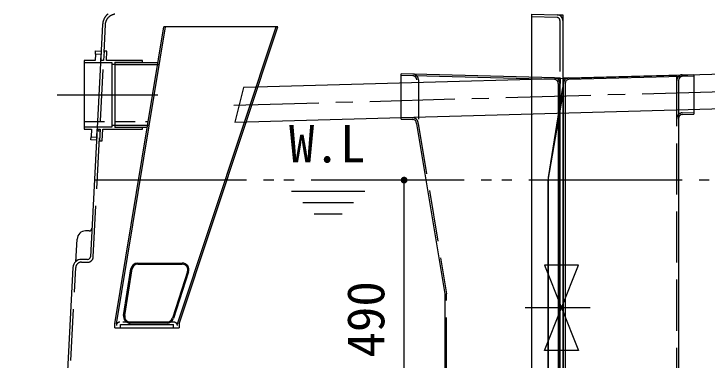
# Model space of a CAD drawing. Units: millimetres, scale not verified. Extents: x -8910 to 8910, y -6308 to 6308.
# Drawn here: x -6240 to -5017, y -2262 to -1653 of the extents above; entities that cross this region are included whole.
import ezdxf
from ezdxf.enums import TextEntityAlignment as Align

# ---------------------------------------------------------------- set-up
doc = ezdxf.new("R2010")
doc.units = ezdxf.units.MM
doc.header["$LTSCALE"] = 30
for name, pattern in [('CHAIN1', [8, 5, -1, 1, -1]), ('CHAIN2', [12, 9, -1, 1, -1]), ('DASHED1', [1.8, 1.2, -0.6]), ('DASHED3', [4, 3, -1]), ('DOUBLE_CHAIN2', [12.8, 9, -1, 0.6, -0.6, 0.6, -1])]:
    doc.linetypes.add(name, pattern=pattern)
for name, color, linetype, lineweight in [('0-0_製作', 5, 'Continuous', 25), ('0-1_躯体', 3, 'Continuous', 25), ('0-3_空気管', 3, 'Continuous', 25), ('0-5_寸法', 92, 'Continuous', 25), ('0-6_09', 3, 'Continuous', 25), ('0-7_文字', 7, 'Continuous', 25), ('0-8_水管', 3, 'Continuous', 25), ('0-9_0A', 3, 'Continuous', 25), ('0-A_A-6_SUNPO', 4, 'Continuous', 25), ('0-B_0D', 3, 'Continuous', 25)]:
    doc.layers.add(name, color=color, linetype=linetype, lineweight=lineweight)
doc.styles.add('ＭＳ ゴシック', font='')
doc.styles.get('ＭＳ ゴシック').set_extended_font_data('MS Gothic')

msp = doc.modelspace()

# ---------------------------------------------------------------- linework, layer by layer
at = {"layer": '0-0_製作', "color": 3, "linetype": 'CHAIN2'}
msp.add_line((-6163.33, -1795.48), (-5986.07, -1795.48), dxfattribs=at)
at = {"layer": '0-0_製作', "color": 3, "linetype": 'DASHED1'}
msp.add_line((-6115.75, -1842.48), (-6003.12, -1842.48), dxfattribs=at)
at = {"layer": '0-1_躯体'}
for p, q in [((-6062, -2198.48), (-5975.49, -1675.48)), ((-6058.96, -2198.48), (-5972.45, -1675.48)), ((-5774.3, -1675.48), (-5975.49, -1675.48)), ((-5951.47, -2198.48), (-5777.47, -1675.48)), ((-5948.32, -2198.48), (-5774.3, -1675.48)), ((-4067.8, -1733.43), (-5834.97, -1782.52)), ((-5286.38, -1765.22), (-5556.64, -1758.14)), ((-5556.64, -1838.09), (-5556.64, -1758.14)), ((-5286.46, -1768.22), (-5556.64, -1761.14)), ((-5526.43, -1768.62), (-5526.43, -1838.25)), ((-5834.97, -1782.52), (-5850.4, -1843.44)), ((-5279.64, -1775.22), (-5279.64, -2999.06)), ((-5276.64, -3001.98), (-5276.64, -1775.22)), ((-5850.4, -1843.44), (-4067.8, -1793.52)), ((-5556.69, -1838.08), (-5536.5, -1838.61)), ((-5529.64, -1846.1), (-5479.6, -2145.97)), ((-6046.28, -2183.55), (-6033.3, -2101.6)), ((-6044.3, -2183.87), (-6031.32, -2101.91)), ((-6021.45, -2091.48), (-5943.01, -2091.48)), ((-6021.45, -2093.48), (-5943.01, -2093.48)), ((-5933.5, -2106.57), (-5960.08, -2188.38)), ((-5931.6, -2107.19), (-5958.18, -2189)), ((-5479.64, -2145.97), (-5479.64, -2997.48)), ((-6062, -2205.79), (-6062, -2198.48)), ((-5969.59, -2195.29), (-6034.7, -2195.29)), ((-5969.59, -2197.29), (-6034.7, -2197.29)), ((-5958.58, -2205.79), (-5958.58, -2199.73)), ((-5948.32, -2198.48), (-5948.32, -2205.79)), ((-6062, -2205.79), (-5948.32, -2205.79))]:
    msp.add_line(p, q, dxfattribs=at)
at = {"layer": '0-1_躯体', "linetype": 'CHAIN1'}
msp.add_line((-5851.8, -1813.48), (-4067.8, -1763.48), dxfattribs=at)
at = {"layer": '0-1_躯体', "linetype": 'DOUBLE_CHAIN2'}
for p, q in [((-5286.38, -1765.22), (-5276.64, -1765.48)), ((-5276.64, -1765.48), (-5276.64, -1775.22))]:
    msp.add_line(p, q, dxfattribs=at)
at = {"layer": '0-1_躯体', "linetype": 'DASHED3'}
for p, q in [((-5556.69, -1835.08), (-5536.42, -1835.61)), ((-5526.69, -1845.61), (-5476.64, -2145.48)), ((-5476.64, -2997.48), (-5476.64, -2145.48))]:
    msp.add_line(p, q, dxfattribs=at)
at = {"layer": '0-1_躯体', "linetype": 'DASHED1'}
msp.add_line((-5957.47, -2195.48), (-6053, -2195.48), dxfattribs=at)
at = {"layer": '0-1_躯体'}
msp.add_lwpolyline([(-6051.73, -2205.79), (-6051.73, -2199.73), (-5958.58, -2199.73)], dxfattribs=at)
at = {"layer": '0-1_躯体', "linetype": 'DASHED3'}
msp.add_arc((-5536.43, -1768.62), 10, 0, 88.5, dxfattribs=at)
at = {"layer": '0-1_躯体'}
for centre, radius, start, end in [((-5536.43, -1768.62), 7, 0, 88.5), ((-5286.64, -1775.22), 7, 0, 88.5), ((-5286.64, -1775.22), 10, 0, 88.5), ((-5536.68, -1845.61), 7, 0, 88.5), ((-6021.45, -2103.48), 12, 90, 171), ((-6021.45, -2103.48), 10, 90, 171), ((-5943.01, -2103.48), 12, 342, 90), ((-5943.01, -2103.48), 10, 342, 90), ((-6034.42, -2185.43), 12, 171, 270), ((-6034.42, -2185.43), 10, 171, 270), ((-5969.59, -2185.29), 10, 270, 342), ((-5969.59, -2185.29), 12, 270, 342)]:
    msp.add_arc(centre, radius, start, end, dxfattribs=at)
at = {"layer": '0-1_躯体', "linetype": 'DOUBLE_CHAIN2'}
msp.add_arc((-5536.68, -1845.61), 10, 0, 88.5, dxfattribs=at)
at = {"layer": '0-1_躯体', "linetype": 'DASHED1'}
for centre, start, end in [((-6053, -2201.48), 90, 180), ((-5957.47, -2201.48), 0, 90)]:
    msp.add_arc(centre, 6, start, end, dxfattribs=at)
at = {"layer": '0-3_空気管', "linetype": 'DOUBLE_CHAIN2'}
for p, q in [((-5326.8, -1653.04), (-5326.96, -1653.03)), ((-5281.53, -1654.22), (-5271.8, -1654.48)), ((-5271.8, -1654.48), (-5271.8, -1664.22)), ((-5276.8, -1765.48), (-5276.8, -1775.22)), ((-5297.77, -1945.48), (-5271.8, -1796.43)), ((-3909.55, -1945.48), (-6097.57, -1945.48))]:
    msp.add_line(p, q, dxfattribs=at)
at = {"layer": '0-3_空気管'}
for p, q in [((-5326.8, -1653.04), (-5326.8, -3395.23)), ((-5326.8, -1653.04), (-5281.53, -1654.22)), ((-5271.8, -1664.22), (-5271.8, -3356.64)), ((-6061.75, -1738.48), (-5986.43, -1738.48)), ((-6061.75, -1741.98), (-5983.99, -1741.98)), ((-5296.8, -1940.89), (-5271.8, -1782.12)), ((-5276.8, -2999.32), (-5276.8, -1775.22)), ((-6061.75, -1848.98), (-6002.01, -1848.98)), ((-6061.75, -1852.48), (-6005.64, -1852.48)), ((-5296.8, -2502.48), (-5296.8, -1940.89)), ((-5297.77, -3390.39), (-5297.77, -1945.48)), ((-5303.96, -2245.48), (-5243.96, -2095.48)), ((-5243.96, -2245.48), (-5303.96, -2245.48))]:
    msp.add_line(p, q, dxfattribs=at)
at = {"layer": '0-3_空気管', "linetype": 'DASHED3'}
for p, q in [((-5281.67, -1659.22), (-5326.8, -1658.04)), ((-5276.8, -1664.22), (-5276.8, -3356.64))]:
    msp.add_line(p, q, dxfattribs=at)
at = {"layer": '0-3_空気管', "linetype": 'CHAIN2'}
msp.add_line((-5223.22, -2170.48), (-5338.24, -2170.48), dxfattribs=at)
at = {"layer": '0-3_空気管'}
msp.add_lwpolyline([(-5243.96, -2095.48), (-5303.96, -2095.48), (-5243.96, -2245.48)], dxfattribs=at)
at = {"layer": '0-3_空気管', "linetype": 'DASHED3'}
msp.add_arc((-5281.8, -1664.22), 5, 0, 88.5, dxfattribs=at)
at = {"layer": '0-3_空気管'}
msp.add_arc((-5281.8, -1664.22), 10, 0, 88.5, dxfattribs=at)
at = {"layer": '0-5_寸法'}
for points in [[(-5557.34, -1943.62), (-5551.63, -1945.48), (-5557.53, -1944.35)], [(-5557.06, -1942.92), (-5551.63, -1945.48), (-5557.34, -1943.62)], [(-5556.7, -1942.26), (-5551.63, -1945.48), (-5557.06, -1942.92)], [(-5556.26, -1941.65), (-5551.63, -1945.48), (-5556.7, -1942.26)], [(-5555.74, -1941.1), (-5551.63, -1945.48), (-5556.26, -1941.65)], [(-5555.16, -1940.62), (-5551.63, -1945.48), (-5555.74, -1941.1)], [(-5554.52, -1940.22), (-5551.63, -1945.48), (-5555.16, -1940.62)], [(-5553.84, -1939.9), (-5551.63, -1945.48), (-5554.52, -1940.22)], [(-5553.12, -1939.66), (-5551.63, -1945.48), (-5553.84, -1939.9)], [(-5553.12, -1939.66), (-5551.63, -1939.48), (-5551.63, -1945.48)], [(-5552.38, -1939.52), (-5551.63, -1939.48), (-5553.12, -1939.66)], [(-5551.63, -1939.48), (-5545.63, -1945.48), (-5551.63, -1945.48)], [(-5551.26, -1939.49), (-5545.63, -1945.48), (-5551.63, -1939.48)], [(-5550.51, -1939.58), (-5545.63, -1945.48), (-5551.26, -1939.49)], [(-5549.78, -1939.77), (-5545.63, -1945.48), (-5550.51, -1939.58)], [(-5549.08, -1940.05), (-5545.63, -1945.48), (-5549.78, -1939.77)], [(-5548.42, -1940.41), (-5545.63, -1945.48), (-5549.08, -1940.05)], [(-5547.81, -1940.85), (-5545.63, -1945.48), (-5548.42, -1940.41)], [(-5547.26, -1941.37), (-5545.63, -1945.48), (-5547.81, -1940.85)], [(-5546.78, -1941.95), (-5545.63, -1945.48), (-5547.26, -1941.37)], [(-5546.78, -1941.95), (-5545.68, -1944.72), (-5545.63, -1945.48)], [(-5546.37, -1942.58), (-5545.68, -1944.72), (-5546.78, -1941.95)], [(-5546.37, -1942.58), (-5545.82, -1943.98), (-5545.68, -1944.72)], [(-5546.05, -1943.27), (-5545.82, -1943.98), (-5546.37, -1942.58)], [(-5557.62, -1945.1), (-5551.63, -1945.48), (-5557.63, -1945.48)], [(-5557.63, -1945.48), (-5556.49, -1949), (-5557.58, -1946.23)], [(-5557.63, -1945.48), (-5556.01, -1949.58), (-5556.49, -1949)], [(-5551.63, -1945.48), (-5556.01, -1949.58), (-5557.63, -1945.48)], [(-5557.53, -1944.35), (-5551.63, -1945.48), (-5557.62, -1945.1)], [(-5557.58, -1946.23), (-5556.89, -1948.37), (-5557.44, -1946.97)], [(-5557.58, -1946.23), (-5556.49, -1949), (-5556.89, -1948.37)], [(-5557.44, -1946.97), (-5556.89, -1948.37), (-5557.21, -1947.68)], [(-5551.63, -1945.48), (-5555.46, -1950.1), (-5556.01, -1949.58)], [(-5551.63, -1945.48), (-5554.85, -1950.54), (-5555.46, -1950.1)], [(-5551.63, -1945.48), (-5554.19, -1950.9), (-5554.85, -1950.54)], [(-5551.63, -1945.48), (-5553.49, -1951.18), (-5554.19, -1950.9)], [(-5551.63, -1945.48), (-5552.76, -1951.37), (-5553.49, -1951.18)], [(-5551.63, -1945.48), (-5552.01, -1951.46), (-5552.76, -1951.37)], [(-5551.63, -1945.48), (-5551.63, -1951.48), (-5552.01, -1951.46)], [(-5551.63, -1945.48), (-5550.88, -1951.43), (-5551.63, -1951.48)], [(-5551.63, -1945.48), (-5550.14, -1951.29), (-5550.88, -1951.43)], [(-5551.63, -1945.48), (-5549.42, -1951.05), (-5550.14, -1951.29)], [(-5545.63, -1945.48), (-5549.42, -1951.05), (-5551.63, -1945.48)], [(-5545.63, -1945.48), (-5548.74, -1950.73), (-5549.42, -1951.05)], [(-5545.63, -1945.48), (-5548.11, -1950.33), (-5548.74, -1950.73)], [(-5545.63, -1945.48), (-5547.52, -1949.85), (-5548.11, -1950.33)], [(-5545.63, -1945.48), (-5547.01, -1949.3), (-5547.52, -1949.85)], [(-5545.63, -1945.48), (-5546.57, -1948.69), (-5547.01, -1949.3)], [(-5545.63, -1945.48), (-5546.2, -1948.03), (-5546.57, -1948.69)], [(-5545.63, -1945.48), (-5545.93, -1947.33), (-5546.2, -1948.03)], [(-5545.63, -1945.48), (-5545.74, -1946.6), (-5545.93, -1947.33)], [(-5545.63, -1945.48), (-5545.64, -1945.85), (-5545.74, -1946.6)]]:
    msp.add_solid(points, dxfattribs=at)
at = {"layer": '0-6_09', "linetype": 'DASHED3'}
for p, q in [((-6070.71, -1656.76), (-6070.35, -1656.47)), ((-6099.68, -2080.5), (-6078.25, -1671.43)), ((-5070.8, -3170.73), (-5070.8, -1769.98)), ((-6120.69, -2089.98), (-6109.67, -2089.98)), ((-6151.8, -2502.48), (-6130.68, -2099.45))]:
    msp.add_line(p, q, dxfattribs=at)
at = {"layer": '0-6_09'}
for p, q in [((-5261.06, -1765.22), (-5040.8, -1759.45)), ((-5040.75, -1762.45), (-5260.98, -1768.22)), ((-5067.8, -1769.98), (-5067.8, -3170.73)), ((-5270.8, -3175.24), (-5270.8, -1775.22)), ((-6107.05, -2034.98), (-6113.28, -2034.98)), ((-6129.84, -2079.19), (-6128.26, -2049.19)), ((-6109.67, -2084.98), (-6120.69, -2084.98))]:
    msp.add_line(p, q, dxfattribs=at)
at = {"layer": '0-6_09', "linetype": 'DOUBLE_CHAIN2'}
for p, q in [((-5270.8, -1765.48), (-5261.06, -1765.22)), ((-5270.8, -1775.22), (-5270.8, -1765.48))]:
    msp.add_line(p, q, dxfattribs=at)
at = {"layer": '0-6_09'}
for points in [[(-6078.76, -1657.97), (-6079.04, -1658.41), (-6079.33, -1658.87), (-6079.62, -1659.38), (-6079.92, -1659.94), (-6080.23, -1660.54), (-6080.54, -1661.16), (-6080.85, -1661.8), (-6081.15, -1662.44), (-6081.43, -1663.08), (-6081.7, -1663.69), (-6081.94, -1664.28), (-6082.14, -1664.83), (-6082.33, -1665.34), (-6082.48, -1665.82), (-6082.61, -1666.27), (-6082.72, -1666.7), (-6082.82, -1667.12), (-6082.9, -1667.52), (-6082.96, -1667.93), (-6083.02, -1668.33), (-6083.07, -1668.72), (-6083.11, -1669.11), (-6083.14, -1669.47), (-6083.16, -1669.82), (-6083.18, -1670.13), (-6083.2, -1670.4), (-6083.24, -1671.17), (-6104.68, -2080.24)], [(-6073.65, -1652.75), (-6074.15, -1653.17), (-6074.66, -1653.62), (-6075.17, -1654.08), (-6075.68, -1654.55), (-6076.17, -1655.02), (-6076.64, -1655.48), (-6077.07, -1655.93), (-6077.47, -1656.35), (-6077.83, -1656.76), (-6078.16, -1657.15), (-6078.47, -1657.56), (-6078.76, -1657.97)], [(-6078.25, -1671.43), (-6078.22, -1671.02), (-6078.22, -1670.84), (-6078.2, -1670.64), (-6078.19, -1670.4), (-6078.17, -1670.14), (-6078.15, -1669.87), (-6078.12, -1669.57), (-6078.08, -1669.27), (-6078.04, -1668.97), (-6077.99, -1668.66), (-6077.93, -1668.35), (-6077.87, -1668.03), (-6077.78, -1667.71), (-6077.69, -1667.36), (-6077.57, -1667), (-6077.44, -1666.61), (-6077.29, -1666.19), (-6077.12, -1665.74), (-6076.92, -1665.27), (-6076.72, -1664.78), (-6076.5, -1664.29), (-6076.28, -1663.8), (-6076.05, -1663.32), (-6075.82, -1662.86), (-6075.61, -1662.44), (-6075.39, -1662.04), (-6075.19, -1661.68), (-6074.98, -1661.34), (-6074.76, -1661.02), (-6074.53, -1660.71), (-6074.29, -1660.39), (-6074.02, -1660.06), (-6073.72, -1659.72), (-6073.39, -1659.36), (-6073.03, -1658.98), (-6072.65, -1658.6), (-6072.26, -1658.21), (-6071.86, -1657.82), (-6071.47, -1657.45)], [(-6071.47, -1657.45), (-6071.08, -1657.09), (-6070.71, -1656.76)], [(-6070.35, -1656.47), (-6070.01, -1656.2), (-6069.68, -1655.95), (-6069.35, -1655.72), (-6069, -1655.5), (-6068.64, -1655.29), (-6068.26, -1655.08), (-6067.84, -1654.87), (-6067.38, -1654.66), (-6066.89, -1654.43), (-6066.38, -1654.21), (-6065.86, -1653.99), (-6065.33, -1653.78), (-6064.81, -1653.58), (-6064.31, -1653.39), (-6063.83, -1653.23), (-6063.38, -1653.08), (-6062.97, -1652.96), (-6062.58, -1652.86), (-6062.21, -1652.77), (-6061.86, -1652.7)], [(-5267.8, -1775.22), (-5267.8, -3172.31), (-5040.8, -3178.26)], [(-6130.52, -2088.64), (-6130.51, -2088.56), (-6130.51, -2088.52), (-6130.5, -2088.48), (-6130.5, -2088.43), (-6130.49, -2088.38), (-6130.48, -2088.26), (-6130.48, -2088.19), (-6130.46, -2088.06), (-6130.46, -2087.99), (-6130.45, -2087.91), (-6130.44, -2087.83), (-6130.43, -2087.73), (-6130.42, -2087.61), (-6130.41, -2087.48), (-6130.4, -2087.32), (-6130.38, -2087.13), (-6130.37, -2086.93), (-6130.35, -2086.7), (-6130.33, -2086.47), (-6130.3, -2086.22), (-6130.28, -2085.96), (-6130.26, -2085.71), (-6130.24, -2085.46), (-6130.22, -2085.21), (-6130.2, -2084.96), (-6130.18, -2084.72), (-6130.17, -2084.47), (-6130.15, -2084.23), (-6130.13, -2083.97), (-6130.11, -2083.71), (-6130.09, -2083.43), (-6130.07, -2083.15), (-6130.05, -2082.85), (-6130.04, -2082.55), (-6130.02, -2082.26), (-6130, -2081.97), (-6129.98, -2081.69), (-6129.96, -2081.43), (-6129.95, -2081.2)], [(-6129.95, -2081.2), (-6129.94, -2080.99), (-6129.93, -2080.81), (-6129.92, -2080.64), (-6129.91, -2080.5), (-6129.9, -2080.37), (-6129.89, -2080.26), (-6129.89, -2080.14), (-6129.88, -2079.93), (-6129.87, -2079.83), (-6129.86, -2079.73), (-6129.86, -2079.63), (-6129.86, -2079.54), (-6129.85, -2079.46), (-6129.85, -2079.39), (-6129.84, -2079.19)], [(-6135.67, -2099.19), (-6156.54, -2497.48), (-6239.8, -2497.48), (-6239.8, -2502.48)]]:
    msp.add_lwpolyline(points, dxfattribs=at)
for centre, radius, start, end in [((-5260.8, -1775.22), 10, 91.5, 180), ((-5260.8, -1775.22), 7, 91.5, 180), ((-6113.28, -2049.98), 15, 90, 176.992), ((-6107.05, -2029.98), 5, 270, 357), ((-6120.69, -2099.98), 15, 90, 177), ((-6109.67, -2079.98), 5, 270, 357)]:
    msp.add_arc(centre, radius, start, end, dxfattribs=at)
at = {"layer": '0-6_09', "linetype": 'DASHED3'}
for centre, start, end in [((-6120.69, -2099.98), 90, 177), ((-6109.67, -2079.98), 270, 357)]:
    msp.add_arc(centre, 10, start, end, dxfattribs=at)
at = {"layer": '0-7_文字', "color": 3}
for p, q in [((-5620.63, -1965.49), (-5750.14, -1965.49)), ((-5640.63, -1985.49), (-5730.14, -1985.49)), ((-5660.63, -2005.49), (-5710.14, -2005.49))]:
    msp.add_line(p, q, dxfattribs=at)
at = {"layer": '0-8_水管', "linetype": 'DOUBLE_CHAIN2'}
msp.add_line((-5070.8, -1769.98), (-5070.8, -1760.24), dxfattribs=at)
at = {"layer": '0-8_水管'}
for p in [(-5040.8, -1759.45), (-5060.98, -1830.01)]:
    msp.add_line(p, (-5040.8, -1829.48), dxfattribs=at)
at = {"layer": '0-8_水管', "linetype": 'DASHED3'}
msp.add_line((-5061.06, -1827.01), (-5040.8, -1826.47), dxfattribs=at)
for centre, start in [((-5060.8, -1769.98), 91.5), ((-5060.8, -1837), 91.499)]:
    msp.add_arc(centre, 10, start, 180, dxfattribs=at)
at = {"layer": '0-8_水管'}
for centre, start in [((-5060.8, -1769.98), 91.5), ((-5060.8, -1837), 91.499)]:
    msp.add_arc(centre, 7, start, 180, dxfattribs=at)
at = {"layer": '0-9_0A'}
for p, q in [((-6095.96, -1723.59), (-6095.67, -1718.06)), ((-6095.67, -1718.06), (-6085.68, -1718.58)), ((-6085.68, -1718.58), (-6085.97, -1724.11)), ((-6012.75, -1734.98), (-6076.53, -1734.98)), ((-6012.75, -1738.48), (-6012.75, -1734.98)), ((-6066.75, -1741.48), (-6061.75, -1741.48)), ((-6061.75, -1738.48), (-6061.75, -1852.48)), ((-6012.75, -1738.48), (-6061.75, -1738.48)), ((-6066.75, -1852.48), (-6115.75, -1852.48)), ((-6061.75, -1849.48), (-6066.75, -1849.48)), ((-6061.75, -1852.48), (-6012.75, -1852.48)), ((-6012.75, -1855.98), (-6012.75, -1852.48)), ((-6103.87, -1874.57), (-6103.58, -1869.04)), ((-6093.59, -1869.56), (-6093.88, -1875.09)), ((-6093.88, -1875.09), (-6103.87, -1874.57))]:
    msp.add_line(p, q, dxfattribs=at)
for points in [[(-6076.53, -1734.98), (-6075.66, -1718.47), (-6080.65, -1718.21), (-6081.53, -1734.98), (-6086.54, -1734.98), (-6085.97, -1724.11), (-6095.96, -1723.59), (-6096.55, -1734.98), (-6115.75, -1734.98), (-6115.75, -1855.98)], [(-6115.75, -1738.48), (-6066.75, -1738.48), (-6066.75, -1852.48)], [(-6115.75, -1855.98), (-6102.9, -1855.98), (-6103.58, -1869.04), (-6093.59, -1869.56), (-6092.88, -1855.98), (-6087.88, -1855.98), (-6088.92, -1875.99), (-6083.93, -1876.25)], [(-6088.06, -1859.48), (-6091.26, -1859.48), (-6091.08, -1855.98)], [(-6083.93, -1876.25), (-6082.87, -1855.98), (-6012.75, -1855.98)]]:
    msp.add_lwpolyline(points, dxfattribs=at)
at = {"layer": '0-A_A-6_SUNPO'}
msp.add_line((-5551.63, -2435.48), (-5551.63, -1945.48), dxfattribs=at)
at = {"layer": '0-B_0D'}
msp.add_line((-6061.75, -1738.03), (-6061.75, -1852.93), dxfattribs=at)

# ---------------------------------------------------------------- texts
at = {"layer": '0-5_寸法', "color": 4, "style": 'ＭＳ ゴシック'}
msp.add_text('490', height=65.98, rotation=90, dxfattribs=at).set_placement((-5566.63, -2257.98), align=Align.BOTTOM_LEFT)
at = {"layer": '0-7_文字', "color": 4, "style": 'ＭＳ ゴシック'}
msp.add_text('W.L', height=65.98, dxfattribs=at).set_placement((-5754.64, -1934.1), align=Align.BOTTOM_LEFT)

doc.saveas('drawing.dxf')
